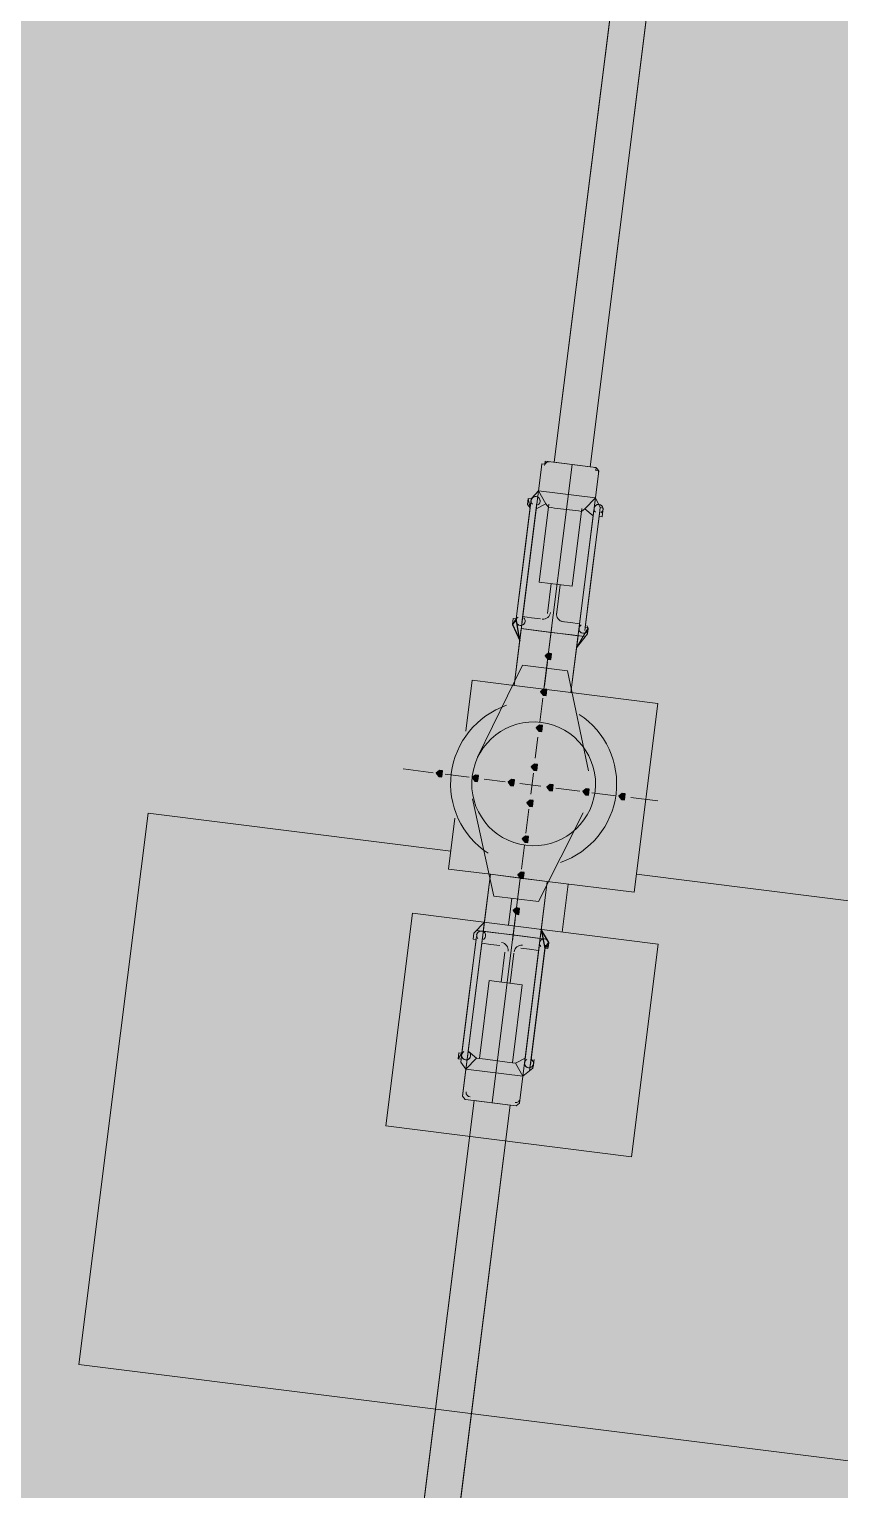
# Model space of a CAD drawing. Header units: metres. Extents: x -4 to 509425, y 7549 to 4732445.
# Drawn here: x 476038.163 to 476040.436, y 4719736.503 to 4719740.598 of the extents above; entities that cross this region are included whole.
import ezdxf

# ---------------------------------------------------------------- set-up
doc = ezdxf.new("R2010")
doc.units = ezdxf.units.M
doc.header["$LTSCALE"] = 0.01
doc.header["$MEASUREMENT"] = 0
doc.layers.get('0').update_dxf_attribs({"lineweight": 0})
doc.layers.add('_SUBESTACIÓN', color=1, linetype='Continuous')
doc.layers.add('SUBESTACION LA VID', color=253, linetype='Continuous')

# ---------------------------------------------------------------- blocks, each defined once
blk = doc.blocks.new('A$Cfff6051d')
at = {"layer": 'SUBESTACION LA VID', "transparency": 33554687}
h = blk.add_hatch(color=256, dxfattribs=at)
h.dxf.hatch_style = 2
h.paths.add_polyline_path([(476039.6263, 4719738.8385), (476039.6274, 4719738.8469), (476039.619, 4719738.8479), (476039.6095, 4719738.8406), (476039.6169, 4719738.8311), (476039.6253, 4719738.8301)])
h = blk.add_hatch(color=256, dxfattribs=at)
h.dxf.hatch_style = 2
h.paths.add_polyline_path([(476039.6137, 4719738.7377), (476039.6148, 4719738.7461), (476039.6064, 4719738.7471), (476039.5969, 4719738.7398), (476039.6043, 4719738.7303), (476039.6127, 4719738.7293)])
h = blk.add_hatch(color=256, dxfattribs=at)
h.dxf.hatch_style = 2
h.paths.add_polyline_path([(476039.6011, 4719738.6368), (476039.6021, 4719738.6452), (476039.5937, 4719738.6463), (476039.5843, 4719738.639), (476039.5916, 4719738.6295), (476039.6, 4719738.6284)])
h = blk.add_hatch(color=256, dxfattribs=at)
h.dxf.hatch_style = 2
h.paths.add_polyline_path([(476039.3207, 4719738.5099), (476039.3217, 4719738.5183), (476039.3133, 4719738.5193), (476039.3039, 4719738.512), (476039.3112, 4719738.5025), (476039.3196, 4719738.5015)])
h = blk.add_hatch(color=256, dxfattribs=at)
h.dxf.hatch_style = 2
h.paths.add_polyline_path([(476039.4215, 4719738.4972), (476039.4225, 4719738.5057), (476039.4141, 4719738.5067), (476039.4047, 4719738.4994), (476039.412, 4719738.4899), (476039.4204, 4719738.4888)])
h = blk.add_hatch(color=256, dxfattribs=at)
h.dxf.hatch_style = 2
h.paths.add_polyline_path([(476039.5874, 4719738.5276), (476039.5884, 4719738.536), (476039.58, 4719738.5371), (476039.5706, 4719738.5297), (476039.5779, 4719738.5203), (476039.5863, 4719738.5192)])
h = blk.add_hatch(color=256, dxfattribs=at)
h.dxf.hatch_style = 2
h.paths.add_polyline_path([(476039.5223, 4719738.4846), (476039.5233, 4719738.493), (476039.5149, 4719738.4941), (476039.5055, 4719738.4867), (476039.5128, 4719738.4773), (476039.5212, 4719738.4762)])
h = blk.add_hatch(color=256, dxfattribs=at)
h.dxf.hatch_style = 2
h.paths.add_polyline_path([(476039.6315, 4719738.4709), (476039.6325, 4719738.4793), (476039.6241, 4719738.4804), (476039.6147, 4719738.473), (476039.622, 4719738.4636), (476039.6304, 4719738.4625)])
h = blk.add_hatch(color=256, dxfattribs=at)
h.dxf.hatch_style = 2
h.paths.add_polyline_path([(476039.7323, 4719738.4583), (476039.7333, 4719738.4667), (476039.7249, 4719738.4677), (476039.7155, 4719738.4604), (476039.7228, 4719738.4509), (476039.7312, 4719738.4499)])
h = blk.add_hatch(color=256, dxfattribs=at)
h.dxf.hatch_style = 2
h.paths.add_polyline_path([(476039.5747, 4719738.4268), (476039.5758, 4719738.4352), (476039.5674, 4719738.4363), (476039.5579, 4719738.4289), (476039.5653, 4719738.4195), (476039.5737, 4719738.4184)])
h = blk.add_hatch(color=256, dxfattribs=at)
h.dxf.hatch_style = 2
h.paths.add_polyline_path([(476039.8331, 4719738.4456), (476039.8341, 4719738.454), (476039.8257, 4719738.4551), (476039.8163, 4719738.4477), (476039.8236, 4719738.4383), (476039.832, 4719738.4372)])
h = blk.add_hatch(color=256, dxfattribs=at)
h.dxf.hatch_style = 2
h.paths.add_polyline_path([(476039.5621, 4719738.326), (476039.5632, 4719738.3344), (476039.5548, 4719738.3355), (476039.5453, 4719738.3281), (476039.5527, 4719738.3187), (476039.5611, 4719738.3176)])
h = blk.add_hatch(color=256, dxfattribs=at)
h.dxf.hatch_style = 2
h.paths.add_polyline_path([(476039.5495, 4719738.2252), (476039.5505, 4719738.2336), (476039.5421, 4719738.2347), (476039.5327, 4719738.2273), (476039.54, 4719738.2179), (476039.5484, 4719738.2168)])
h = blk.add_hatch(color=256, dxfattribs=at)
h.dxf.hatch_style = 2
h.paths.add_polyline_path([(476039.5368, 4719738.1244), (476039.5379, 4719738.1328), (476039.5295, 4719738.1339), (476039.52, 4719738.1265), (476039.5274, 4719738.1171), (476039.5358, 4719738.116)])
at = {"layer": 'SUBESTACION LA VID', "lineweight": 15}
for p, q in [((476039.6349, 4719739.3834), (476040.0046, 4719742.332)), ((476039.7357, 4719739.3708), (476040.1054, 4719742.3193)), ((476039.7441, 4719739.3698), (476039.6181, 4719739.3856)), ((476039.7641, 4719739.2563), (476039.7504, 4719739.2836)), ((476039.5277, 4719738.9362), (476039.5698, 4719739.2722)), ((476039.5866, 4719739.2701), (476039.5445, 4719738.934)), ((476039.5845, 4719739.2533), (476039.6118, 4719739.2669)), ((476039.7462, 4719739.25), (476039.7041, 4719738.914)), ((476039.7209, 4719738.9119), (476039.763, 4719739.2479)), ((476039.7441, 4719739.2332), (476039.721, 4719739.2532)), ((476039.6159, 4719738.9592), (476039.6264, 4719739.0432)), ((476039.6411, 4719738.9561), (476039.6516, 4719739.0401)), ((476039.5182, 4719738.9288), (476039.5382, 4719738.8836)), ((476039.6285, 4719738.9235), (476039.6211, 4719738.8647)), ((476039.7282, 4719738.9025), (476039.6978, 4719738.8636)), ((476039.5465, 4719738.8143), (476039.4204, 4719738.5571)), ((476039.6725, 4719738.7985), (476039.5465, 4719738.8143)), ((476039.6158, 4719738.8227), (476039.6074, 4719738.7555)), ((476039.6725, 4719738.7985), (476039.7312, 4719738.5181)), ((476039.6032, 4719738.7219), (476039.5948, 4719738.6547)), ((476039.5895, 4719738.6127), (476039.5821, 4719738.5539)), ((476039.2954, 4719738.513), (476039.2114, 4719738.5236)), ((476039.3963, 4719738.5004), (476039.3291, 4719738.5088)), ((476039.5769, 4719738.5119), (476039.5695, 4719738.4531)), ((476039.4971, 4719738.4878), (476039.4383, 4719738.4951)), ((476039.5979, 4719738.4751), (476039.5391, 4719738.4825)), ((476039.7071, 4719738.4614), (476039.6399, 4719738.4699)), ((476039.4654, 4719738.1675), (476039.4057, 4719738.4395)), ((476039.8079, 4719738.4488), (476039.7407, 4719738.4572)), ((476039.9255, 4719738.4341), (476039.8499, 4719738.4435)), ((476039.5642, 4719738.4111), (476039.5558, 4719738.3439)), ((476039.5914, 4719738.1517), (476039.7165, 4719738.4005)), ((476039.5516, 4719738.3103), (476039.5432, 4719738.2431)), ((476039.5379, 4719738.2011), (476039.5305, 4719738.1423)), ((476039.6576, 4719738.0666), (476039.6744, 4719738.201)), ((476039.5914, 4719738.1517), (476039.4654, 4719738.1675)), ((476039.5064, 4719738.0856), (476039.5158, 4719738.1612)), ((476039.4097, 4719738.0636), (476039.4392, 4719738.094)), ((476039.5253, 4719738.1003), (476039.5179, 4719738.0415)), ((476039.4171, 4719738.0541), (476039.375, 4719737.7181)), ((476039.3918, 4719737.716), (476039.4339, 4719738.052)), ((476039.6198, 4719738.0372), (476039.5988, 4719738.074)), ((476039.5514, 4719737.696), (476039.5935, 4719738.032)), ((476039.6103, 4719738.0299), (476039.5682, 4719737.6939)), ((476039.4969, 4719738.01), (476039.4864, 4719737.926)), ((476039.5221, 4719738.0068), (476039.5116, 4719737.9228)), ((476039.3939, 4719737.7328), (476039.417, 4719737.7128)), ((476039.3729, 4719737.7013), (476039.3876, 4719737.6824)), ((476039.5535, 4719737.7128), (476039.5262, 4719737.6991)), ((476038.7398, 4719732.2432), (476039.4106, 4719737.5942)), ((476038.8406, 4719732.2305), (476039.5114, 4719737.5815)), ((476039.3938, 4719737.5963), (476039.5198, 4719737.5805))]:
    blk.add_line(p, q, dxfattribs=at)
at = {"layer": 'SUBESTACION LA VID', "lineweight": 0}
for p, q in [((476039.5382, 4719738.8836), (476039.5992, 4719739.3709)), ((476039.6349, 4719739.3834), (476039.7357, 4719739.3708)), ((476039.5603, 4719739.2648), (476039.5624, 4719739.2816)), ((476039.5677, 4719739.2554), (476039.5624, 4719739.2816)), ((476039.5614, 4719739.2732), (476039.5614, 4719739.2732)), ((476039.7609, 4719739.2311), (476039.7641, 4719739.2563)), ((476039.7693, 4719739.2301), (476039.7725, 4719739.2553)), ((476039.7704, 4719739.2385), (476039.7725, 4719739.2553)), ((476039.7704, 4719739.2385), (476039.7714, 4719739.2469)), ((476039.7704, 4719739.2385), (476039.7714, 4719739.2469)), ((476039.5182, 4719738.9288), (476039.5203, 4719738.9456)), ((476039.5182, 4719738.9288), (476039.5287, 4719738.9446)), ((476039.5182, 4719738.9288), (476039.5193, 4719738.9372)), ((476039.6978, 4719738.8636), (476039.7303, 4719738.9193)), ((476039.7282, 4719738.9025), (476039.7303, 4719738.9193)), ((476039.7282, 4719738.9025), (476039.7293, 4719738.9109)), ((476039.4097, 4719738.0636), (476039.4076, 4719738.0468)), ((476039.4097, 4719738.0636), (476039.4087, 4719738.0552)), ((476039.5988, 4719738.074), (476039.5387, 4719737.5952)), ((476039.6198, 4719738.0372), (476039.6176, 4719738.0204)), ((476039.6198, 4719738.0372), (476039.6176, 4719738.0204)), ((476039.6198, 4719738.0372), (476039.6187, 4719738.0288)), ((476039.3676, 4719737.7276), (476039.3655, 4719737.7108)), ((476039.3676, 4719737.7276), (476039.3655, 4719737.7108)), ((476039.3676, 4719737.7276), (476039.3666, 4719737.7192)), ((476039.3771, 4719737.7349), (476039.3739, 4719737.7097)), ((476039.3771, 4719737.7349), (476039.3739, 4719737.7097)), ((476039.5703, 4719737.7107), (476039.5671, 4719737.6855)), ((476039.5787, 4719737.7096), (476039.5755, 4719737.6844)), ((476039.5776, 4719737.7012), (476039.5755, 4719737.6844)), ((476039.5776, 4719737.7012), (476039.5755, 4719737.6844)), ((476039.5766, 4719737.6928), (476039.5755, 4719737.6844))]:
    blk.add_line(p, q, dxfattribs=at)
at = {"layer": 'SUBESTACION LA VID', "lineweight": 15}
for points in [[(476039.6349, 4719739.3834), (476039.7357, 4719739.3708), (476040.1054, 4719742.3193), (476040.0046, 4719742.332), (476039.6349, 4719739.3834)], [(476039.6853, 4719739.3771), (476039.6181, 4719739.3856), (476039.6097, 4719739.3866), (476039.6087, 4719739.3782), (476039.6003, 4719739.3793), (476039.5992, 4719739.3709), (476039.5908, 4719739.3037), (476039.5708, 4719739.2806), (476039.5624, 4719739.2816), (476039.5614, 4719739.2732), (476039.5603, 4719739.2648), (476039.5677, 4719739.2554), (476039.5487, 4719739.1042), (476039.5287, 4719738.9446), (476039.5203, 4719738.9456), (476039.5193, 4719738.9372), (476039.5182, 4719738.9288), (476039.5382, 4719738.8836), (476039.5224, 4719738.7576), (476039.6064, 4719738.7471), (476039.6853, 4719739.3771)], [(476039.5992, 4719739.3709), (476039.5908, 4719739.3037), (476039.7504, 4719739.2836), (476039.7588, 4719739.3509)], [(476039.6853, 4719739.3771), (476039.7441, 4719739.3698), (476039.7525, 4719739.3687), (476039.7515, 4719739.3603), (476039.7599, 4719739.3593), (476039.7588, 4719739.3509), (476039.7504, 4719739.2836), (476039.7641, 4719739.2563), (476039.7725, 4719739.2553), (476039.7714, 4719739.2469), (476039.7704, 4719739.2385), (476039.7693, 4719739.2301), (476039.7609, 4719739.2311), (476039.7419, 4719739.0799), (476039.7219, 4719738.9203), (476039.7303, 4719738.9193), (476039.7293, 4719738.9109), (476039.7282, 4719738.9025), (476039.6978, 4719738.8636), (476039.682, 4719738.7376), (476039.6064, 4719738.7471), (476039.6853, 4719739.3771)], [(476039.7504, 4719739.2836), (476039.721, 4719739.2532), (476039.7116, 4719739.2459), (476039.7032, 4719739.2469), (476039.6696, 4719739.2511), (476039.636, 4719739.2553), (476039.6276, 4719739.2564), (476039.6192, 4719739.2574), (476039.6118, 4719739.2669), (476039.5908, 4719739.3037), (476039.5708, 4719739.2806)], [(476039.7126, 4719739.2543), (476039.6852, 4719739.0359), (476039.5928, 4719739.0474), (476039.6202, 4719739.2658)], [(476039.682, 4719738.7376), (476039.702, 4719738.8972), (476039.5424, 4719738.9172), (476039.5224, 4719738.7576), (476039.682, 4719738.7376)], [(476039.5424, 4719738.9172), (476039.576, 4719738.913), (476039.6264, 4719738.9067)], [(476039.5466, 4719738.9508), (476039.5718, 4719738.9477), (476039.597, 4719738.9445)], [(476039.7062, 4719738.9308), (476039.681, 4719738.934), (476039.6558, 4719738.9372)], [(476039.7188, 4719738.8951), (476039.6852, 4719738.8993), (476039.6264, 4719738.9067)], [(476039.3869, 4719738.6296), (476039.4048, 4719738.7724), (476039.5224, 4719738.7576)], [(476039.682, 4719738.7376), (476039.9256, 4719738.7071), (476039.8592, 4719738.1779), (476039.6156, 4719738.2084)], [(476039.8655, 4719738.2283), (476040.714, 4719738.1219), (476040.5202, 4719736.5762), (476038.3025, 4719736.8543), (476038.4963, 4719738.3999), (476039.3447, 4719738.2936)], [(476039.456, 4719738.2284), (476039.3384, 4719738.2432), (476039.3563, 4719738.386)], [(476039.461, 4719737.5879), (476039.3938, 4719737.5963), (476039.3854, 4719737.5973), (476039.3781, 4719737.6068), (476039.3791, 4719737.6152), (476039.3876, 4719737.6824), (476039.3729, 4719737.7013), (476039.3739, 4719737.7097), (476039.3655, 4719737.7108), (476039.3666, 4719737.7192), (476039.3676, 4719737.7276), (476039.376, 4719737.7265), (476039.3771, 4719737.7349), (476039.396, 4719737.8861), (476039.416, 4719738.0457), (476039.4076, 4719738.0468), (476039.4087, 4719738.0552), (476039.4097, 4719738.0636), (476039.4392, 4719738.094), (476039.456, 4719738.2284), (476039.54, 4719738.2179), (476039.461, 4719737.5879)], [(476039.456, 4719738.2284), (476039.436, 4719738.0688), (476039.5956, 4719738.0488), (476039.6156, 4719738.2084), (476039.456, 4719738.2284)], [(476039.461, 4719737.5879), (476039.5198, 4719737.5805), (476039.5282, 4719737.5794), (476039.5377, 4719737.5868), (476039.5387, 4719737.5952), (476039.5472, 4719737.6624), (476039.5661, 4719737.6771), (476039.5755, 4719737.6844), (476039.5766, 4719737.6928), (476039.5776, 4719737.7012), (476039.5703, 4719737.7107), (476039.5892, 4719737.8619), (476039.6092, 4719738.0215), (476039.6176, 4719738.0204), (476039.6187, 4719738.0288), (476039.6198, 4719738.0372), (476039.5988, 4719738.074), (476039.6156, 4719738.2084), (476039.54, 4719738.2179), (476039.461, 4719737.5879)], [(476039.8516, 4719737.4365), (476039.1628, 4719737.5229), (476039.2375, 4719738.1193), (476039.9264, 4719738.0329), (476039.8516, 4719737.4365)], [(476039.4192, 4719738.0709), (476039.4612, 4719738.0656), (476039.5116, 4719738.0593)], [(476039.604, 4719738.0477), (476039.562, 4719738.053), (476039.5116, 4719738.0593)], [(476039.4318, 4719738.0352), (476039.457, 4719738.032), (476039.4822, 4719738.0289)], [(476039.5914, 4719738.0152), (476039.5662, 4719738.0184), (476039.541, 4719738.0215)], [(476039.4254, 4719737.7118), (476039.4528, 4719737.9302), (476039.5452, 4719737.9186), (476039.5178, 4719737.7002)], [(476039.3876, 4719737.6824), (476039.417, 4719737.7128), (476039.4254, 4719737.7118), (476039.4338, 4719737.7107), (476039.4422, 4719737.7097), (476039.4758, 4719737.7055), (476039.5094, 4719737.7012), (476039.5178, 4719737.7002), (476039.5262, 4719737.6991), (476039.5472, 4719737.6624), (476039.5661, 4719737.6771)], [(476039.5387, 4719737.5952), (476039.5472, 4719737.6624), (476039.3876, 4719737.6824), (476039.3791, 4719737.6152)], [(476038.7398, 4719732.2432), (476038.8406, 4719732.2305), (476039.5114, 4719737.5815), (476039.4106, 4719737.5942), (476038.7398, 4719732.2432)]]:
    blk.add_lwpolyline(points, dxfattribs=at)
at = {"layer": 'SUBESTACION LA VID', "lineweight": 0}
for points in [[(476039.5224, 4719738.7576), (476039.5992, 4719739.3709), (476039.5382, 4719738.8836)], [(476039.682, 4719738.7376), (476039.7588, 4719739.3509), (476039.6978, 4719738.8636), (476039.7588, 4719739.3509)], [(476039.5677, 4719739.2554), (476039.5708, 4719739.2806), (476039.5287, 4719738.9446)], [(476039.5487, 4719739.1042), (476039.5708, 4719739.2806), (476039.5677, 4719739.2554)], [(476039.5603, 4719739.2648), (476039.5614, 4719739.2732), (476039.5603, 4719739.2648), (476039.5624, 4719739.2816)], [(476039.7693, 4719739.2301), (476039.7725, 4719739.2553), (476039.7704, 4719739.2385), (476039.7725, 4719739.2553)], [(476039.5193, 4719738.9372), (476039.5182, 4719738.9288), (476039.5203, 4719738.9456)], [(476039.5182, 4719738.9288), (476039.5193, 4719738.9372), (476039.5182, 4719738.9288)], [(476039.6978, 4719738.8636), (476039.7303, 4719738.9193), (476039.6978, 4719738.8636)], [(476039.7303, 4719738.9193), (476039.7282, 4719738.9025), (476039.7293, 4719738.9109), (476039.7282, 4719738.9025)], [(476039.456, 4719738.2284), (476039.3781, 4719737.6068), (476039.4392, 4719738.094), (476039.3791, 4719737.6152)], [(476039.6156, 4719738.2084), (476039.5377, 4719737.5868), (476039.5988, 4719738.074)], [(476039.4076, 4719738.0468), (476039.4097, 4719738.0636), (476039.4087, 4719738.0552), (476039.4097, 4719738.0636)], [(476039.6092, 4719738.0215), (476039.5661, 4719737.6771), (476039.5892, 4719737.8619)], [(476039.6187, 4719738.0288), (476039.6198, 4719738.0372), (476039.6176, 4719738.0204)], [(476039.6198, 4719738.0372), (476039.6187, 4719738.0288), (476039.6198, 4719738.0372)], [(476039.376, 4719737.7265), (476039.3655, 4719737.7108), (476039.3676, 4719737.7276), (476039.3655, 4719737.7108)], [(476039.5776, 4719737.7012), (476039.5755, 4719737.6844), (476039.5776, 4719737.7012), (476039.5755, 4719737.6844)]]:
    blk.add_lwpolyline(points, dxfattribs=at)
at = {"layer": 'SUBESTACION LA VID'}
for points in [[(476039.6263, 4719738.8385), (476039.6274, 4719738.8469), (476039.619, 4719738.8479), (476039.6095, 4719738.8406), (476039.6169, 4719738.8311), (476039.6253, 4719738.8301)], [(476039.6137, 4719738.7377), (476039.6148, 4719738.7461), (476039.6064, 4719738.7471), (476039.5969, 4719738.7398), (476039.6043, 4719738.7303), (476039.6127, 4719738.7293)], [(476039.6011, 4719738.6368), (476039.6021, 4719738.6452), (476039.5937, 4719738.6463), (476039.5843, 4719738.639), (476039.5916, 4719738.6295), (476039.6, 4719738.6284)], [(476039.3207, 4719738.5099), (476039.3217, 4719738.5183), (476039.3133, 4719738.5193), (476039.3039, 4719738.512), (476039.3112, 4719738.5025), (476039.3196, 4719738.5015)], [(476039.4215, 4719738.4972), (476039.4225, 4719738.5057), (476039.4141, 4719738.5067), (476039.4047, 4719738.4994), (476039.412, 4719738.4899), (476039.4204, 4719738.4888)], [(476039.5874, 4719738.5276), (476039.5884, 4719738.536), (476039.58, 4719738.5371), (476039.5706, 4719738.5297), (476039.5779, 4719738.5203), (476039.5863, 4719738.5192)], [(476039.5223, 4719738.4846), (476039.5233, 4719738.493), (476039.5149, 4719738.4941), (476039.5055, 4719738.4867), (476039.5128, 4719738.4773), (476039.5212, 4719738.4762)], [(476039.6315, 4719738.4709), (476039.6325, 4719738.4793), (476039.6241, 4719738.4804), (476039.6147, 4719738.473), (476039.622, 4719738.4636), (476039.6304, 4719738.4625)], [(476039.7323, 4719738.4583), (476039.7333, 4719738.4667), (476039.7249, 4719738.4677), (476039.7155, 4719738.4604), (476039.7228, 4719738.4509), (476039.7312, 4719738.4499)], [(476039.5747, 4719738.4268), (476039.5758, 4719738.4352), (476039.5674, 4719738.4363), (476039.5579, 4719738.4289), (476039.5653, 4719738.4195), (476039.5737, 4719738.4184)], [(476039.8331, 4719738.4456), (476039.8341, 4719738.454), (476039.8257, 4719738.4551), (476039.8163, 4719738.4477), (476039.8236, 4719738.4383), (476039.832, 4719738.4372)], [(476039.5621, 4719738.326), (476039.5632, 4719738.3344), (476039.5548, 4719738.3355), (476039.5453, 4719738.3281), (476039.5527, 4719738.3187), (476039.5611, 4719738.3176)], [(476039.5495, 4719738.2252), (476039.5505, 4719738.2336), (476039.5421, 4719738.2347), (476039.5327, 4719738.2273), (476039.54, 4719738.2179), (476039.5484, 4719738.2168)], [(476039.5368, 4719738.1244), (476039.5379, 4719738.1328), (476039.5295, 4719738.1339), (476039.52, 4719738.1265), (476039.5274, 4719738.1171), (476039.5358, 4719738.116)]]:
    blk.add_lwpolyline(points, close=True, dxfattribs=at)
at = {"layer": 'SUBESTACION LA VID', "lineweight": 0}
for points in [[(476039.6263, 4719738.8385), (476039.6274, 4719738.8469), (476039.619, 4719738.8479), (476039.6095, 4719738.8406), (476039.6169, 4719738.8311), (476039.6253, 4719738.8301)], [(476039.6137, 4719738.7377), (476039.6148, 4719738.7461), (476039.6064, 4719738.7471), (476039.5969, 4719738.7398), (476039.6043, 4719738.7303), (476039.6127, 4719738.7293)], [(476039.6011, 4719738.6368), (476039.6021, 4719738.6452), (476039.5937, 4719738.6463), (476039.5843, 4719738.639), (476039.5916, 4719738.6295), (476039.6, 4719738.6284)], [(476039.3207, 4719738.5099), (476039.3217, 4719738.5183), (476039.3133, 4719738.5193), (476039.3039, 4719738.512), (476039.3112, 4719738.5025), (476039.3196, 4719738.5015)], [(476039.4215, 4719738.4972), (476039.4225, 4719738.5057), (476039.4141, 4719738.5067), (476039.4047, 4719738.4994), (476039.412, 4719738.4899), (476039.4204, 4719738.4888)], [(476039.5874, 4719738.5276), (476039.5884, 4719738.536), (476039.58, 4719738.5371), (476039.5706, 4719738.5297), (476039.5779, 4719738.5203), (476039.5863, 4719738.5192)], [(476039.5223, 4719738.4846), (476039.5233, 4719738.493), (476039.5149, 4719738.4941), (476039.5055, 4719738.4867), (476039.5128, 4719738.4773), (476039.5212, 4719738.4762)], [(476039.6315, 4719738.4709), (476039.6325, 4719738.4793), (476039.6241, 4719738.4804), (476039.6147, 4719738.473), (476039.622, 4719738.4636), (476039.6304, 4719738.4625)], [(476039.7323, 4719738.4583), (476039.7333, 4719738.4667), (476039.7249, 4719738.4677), (476039.7155, 4719738.4604), (476039.7228, 4719738.4509), (476039.7312, 4719738.4499)], [(476039.5747, 4719738.4268), (476039.5758, 4719738.4352), (476039.5674, 4719738.4363), (476039.5579, 4719738.4289), (476039.5653, 4719738.4195), (476039.5737, 4719738.4184)], [(476039.8331, 4719738.4456), (476039.8341, 4719738.454), (476039.8257, 4719738.4551), (476039.8163, 4719738.4477), (476039.8236, 4719738.4383), (476039.832, 4719738.4372)], [(476039.5621, 4719738.326), (476039.5632, 4719738.3344), (476039.5548, 4719738.3355), (476039.5453, 4719738.3281), (476039.5527, 4719738.3187), (476039.5611, 4719738.3176)], [(476039.5495, 4719738.2252), (476039.5505, 4719738.2336), (476039.5421, 4719738.2347), (476039.5327, 4719738.2273), (476039.54, 4719738.2179), (476039.5484, 4719738.2168)], [(476039.5368, 4719738.1244), (476039.5379, 4719738.1328), (476039.5295, 4719738.1339), (476039.52, 4719738.1265), (476039.5274, 4719738.1171), (476039.5358, 4719738.116)]]:
    blk.add_lwpolyline(points, close=True, dxfattribs=at)
at = {"layer": 'SUBESTACION LA VID', "lineweight": 15}
for points, knots in [([(476039.6223, 4719739.385), (476039.619, 4719739.3854), (476039.6156, 4719739.3845), (476039.613, 4719739.3825), (476039.6103, 4719739.3804), (476039.6086, 4719739.3773), (476039.6082, 4719739.374)], [0, 0, 0, 0, 1, 1, 1, 2, 2, 2, 2]), ([(476039.5845, 4719739.2874), (476039.5791, 4719739.2881), (476039.5739, 4719739.2852), (476039.5715, 4719739.2803), (476039.5691, 4719739.2754), (476039.5701, 4719739.2695), (476039.574, 4719739.2657)], [0, 0, 0, 0, 1, 1, 1, 2, 2, 2, 2]), ([(476039.5955, 4719739.2732), (476039.5964, 4719739.2802), (476039.5915, 4719739.2865), (476039.5845, 4719739.2874), (476039.5775, 4719739.2883), (476039.5712, 4719739.2833), (476039.5703, 4719739.2764)], [0, 0, 0, 0, 1, 1, 1, 2, 2, 2, 2]), ([(476039.5893, 4719739.2638), (476039.594, 4719739.2665), (476039.5965, 4719739.272), (476039.5954, 4719739.2773), (476039.5943, 4719739.2827), (476039.5899, 4719739.2867), (476039.5845, 4719739.2874)], [0, 0, 0, 0, 1, 1, 1, 2, 2, 2, 2]), ([(476039.7609, 4719739.2653), (476039.7555, 4719739.2659), (476039.7503, 4719739.2631), (476039.7479, 4719739.2582), (476039.7455, 4719739.2533), (476039.7465, 4719739.2474), (476039.7504, 4719739.2436)], [0, 0, 0, 0, 1, 1, 1, 2, 2, 2, 2]), ([(476039.7719, 4719739.2511), (476039.7728, 4719739.258), (476039.7679, 4719739.2644), (476039.7609, 4719739.2653), (476039.7539, 4719739.2661), (476039.7476, 4719739.2612), (476039.7467, 4719739.2542)], [0, 0, 0, 0, 1, 1, 1, 2, 2, 2, 2]), ([(476039.7657, 4719739.2417), (476039.7704, 4719739.2444), (476039.7729, 4719739.2499), (476039.7718, 4719739.2552), (476039.7707, 4719739.2605), (476039.7663, 4719739.2646), (476039.7609, 4719739.2653)], [0, 0, 0, 0, 1, 1, 1, 2, 2, 2, 2]), ([(476039.5344, 4719738.9497), (476039.5297, 4719738.947), (476039.5273, 4719738.9416), (476039.5283, 4719738.9362), (476039.5294, 4719738.9309), (476039.5338, 4719738.9268), (476039.5392, 4719738.9262)], [0, 0, 0, 0, 1, 1, 1, 2, 2, 2, 2]), ([(476039.5282, 4719738.9404), (476039.5273, 4719738.9334), (476039.5323, 4719738.927), (476039.5392, 4719738.9262), (476039.5462, 4719738.9253), (476039.5525, 4719738.9302), (476039.5534, 4719738.9372)], [0, 0, 0, 0, 1, 1, 1, 2, 2, 2, 2]), ([(476039.5392, 4719738.9262), (476039.5446, 4719738.9255), (476039.5499, 4719738.9283), (476039.5522, 4719738.9332), (476039.5546, 4719738.9381), (476039.5536, 4719738.944), (476039.5497, 4719738.9478)], [0, 0, 0, 0, 1, 1, 1, 2, 2, 2, 2]), ([(476039.7108, 4719738.9276), (476039.7061, 4719738.9249), (476039.7037, 4719738.9194), (476039.7048, 4719738.9141), (476039.7058, 4719738.9088), (476039.7102, 4719738.9047), (476039.7156, 4719738.9041)], [0, 0, 0, 0, 1, 1, 1, 2, 2, 2, 2]), ([(476039.7046, 4719738.9182), (476039.7037, 4719738.9113), (476039.7087, 4719738.9049), (476039.7156, 4719738.9041), (476039.7226, 4719738.9032), (476039.7289, 4719738.9081), (476039.7298, 4719738.9151)], [0, 0, 0, 0, 1, 1, 1, 2, 2, 2, 2]), ([(476039.7156, 4719738.9041), (476039.721, 4719738.9034), (476039.7263, 4719738.9062), (476039.7286, 4719738.9111), (476039.731, 4719738.916), (476039.73, 4719738.9219), (476039.7261, 4719738.9257)], [0, 0, 0, 0, 1, 1, 1, 2, 2, 2, 2]), ([(476039.5017, 4719738.7021), (476039.4177, 4719738.6733), (476039.3574, 4719738.5991), (476039.3464, 4719738.5109), (476039.3353, 4719738.4228), (476039.3754, 4719738.336), (476039.4497, 4719738.2873)], [0, 0, 0, 0, 1, 1, 1, 2, 2, 2, 2]), ([(476039.4052, 4719738.5036), (476039.3933, 4719738.4084), (476039.4607, 4719738.3217), (476039.5558, 4719738.3098), (476039.6509, 4719738.2978), (476039.7377, 4719738.3653), (476039.7496, 4719738.4604), (476039.7615, 4719738.5555), (476039.6941, 4719738.6422), (476039.599, 4719738.6542), (476039.5039, 4719738.6661), (476039.4171, 4719738.5987), (476039.4052, 4719738.5036)], [0, 0, 0, 0, 1, 1, 1, 2, 2, 2, 3, 3, 3, 4, 4, 4, 4]), ([(476039.6531, 4719738.2618), (476039.7371, 4719738.2907), (476039.7973, 4719738.3649), (476039.8084, 4719738.453), (476039.8194, 4719738.5412), (476039.7794, 4719738.6279), (476039.7051, 4719738.6766)], [0, 0, 0, 0, 1, 1, 1, 2, 2, 2, 2]), ([(476039.4318, 4719738.0693), (476039.4264, 4719738.07), (476039.4212, 4719738.0672), (476039.4188, 4719738.0623), (476039.4164, 4719738.0574), (476039.4174, 4719738.0515), (476039.4213, 4719738.0477)], [0, 0, 0, 0, 1, 1, 1, 2, 2, 2, 2]), ([(476039.4428, 4719738.0552), (476039.4437, 4719738.0621), (476039.4388, 4719738.0685), (476039.4318, 4719738.0693), (476039.4248, 4719738.0702), (476039.4185, 4719738.0653), (476039.4176, 4719738.0583)], [0, 0, 0, 0, 1, 1, 1, 2, 2, 2, 2]), ([(476039.4366, 4719738.0458), (476039.4413, 4719738.0485), (476039.4437, 4719738.0539), (476039.4427, 4719738.0593), (476039.4416, 4719738.0646), (476039.4372, 4719738.0687), (476039.4318, 4719738.0693)], [0, 0, 0, 0, 1, 1, 1, 2, 2, 2, 2]), ([(476039.6082, 4719738.0472), (476039.6028, 4719738.0479), (476039.5976, 4719738.045), (476039.5952, 4719738.0401), (476039.5928, 4719738.0352), (476039.5938, 4719738.0294), (476039.5977, 4719738.0256)], [0, 0, 0, 0, 1, 1, 1, 2, 2, 2, 2]), ([(476039.6192, 4719738.033), (476039.6201, 4719738.04), (476039.6152, 4719738.0463), (476039.6082, 4719738.0472), (476039.6012, 4719738.0481), (476039.5949, 4719738.0432), (476039.594, 4719738.0362)], [0, 0, 0, 0, 1, 1, 1, 2, 2, 2, 2]), ([(476039.613, 4719738.0236), (476039.6177, 4719738.0264), (476039.6202, 4719738.0318), (476039.6191, 4719738.0372), (476039.618, 4719738.0425), (476039.6136, 4719738.0465), (476039.6082, 4719738.0472)], [0, 0, 0, 0, 1, 1, 1, 2, 2, 2, 2]), ([(476039.3817, 4719737.7317), (476039.377, 4719737.729), (476039.3746, 4719737.7235), (476039.3756, 4719737.7182), (476039.3767, 4719737.7128), (476039.3811, 4719737.7088), (476039.3865, 4719737.7081)], [0, 0, 0, 0, 1, 1, 1, 2, 2, 2, 2]), ([(476039.3865, 4719737.7081), (476039.3919, 4719737.7074), (476039.3971, 4719737.7103), (476039.3995, 4719737.7152), (476039.4019, 4719737.7201), (476039.4009, 4719737.726), (476039.397, 4719737.7298)], [0, 0, 0, 0, 1, 1, 1, 2, 2, 2, 2]), ([(476039.3755, 4719737.7223), (476039.3746, 4719737.7153), (476039.3795, 4719737.709), (476039.3865, 4719737.7081), (476039.3935, 4719737.7072), (476039.3998, 4719737.7122), (476039.4007, 4719737.7191)], [0, 0, 0, 0, 1, 1, 1, 2, 2, 2, 2]), ([(476039.5581, 4719737.7096), (476039.5534, 4719737.7068), (476039.551, 4719737.7014), (476039.552, 4719737.6961), (476039.5531, 4719737.6907), (476039.5575, 4719737.6867), (476039.5629, 4719737.686)], [0, 0, 0, 0, 1, 1, 1, 2, 2, 2, 2]), ([(476039.5519, 4719737.7002), (476039.551, 4719737.6932), (476039.556, 4719737.6869), (476039.5629, 4719737.686), (476039.5699, 4719737.6851), (476039.5762, 4719737.6901), (476039.5771, 4719737.697)], [0, 0, 0, 0, 1, 1, 1, 2, 2, 2, 2]), ([(476039.5629, 4719737.686), (476039.5683, 4719737.6853), (476039.5736, 4719737.6882), (476039.5759, 4719737.6931), (476039.5783, 4719737.698), (476039.5773, 4719737.7038), (476039.5734, 4719737.7077)], [0, 0, 0, 0, 1, 1, 1, 2, 2, 2, 2]), ([(476039.5251, 4719737.5884), (476039.5284, 4719737.5879), (476039.5318, 4719737.5889), (476039.5345, 4719737.5909), (476039.5371, 4719737.593), (476039.5388, 4719737.596), (476039.5393, 4719737.5994)], [0, 0, 0, 0, 1, 1, 1, 2, 2, 2, 2])]:
    blk.add_open_spline(points, degree=3, knots=knots, dxfattribs=at)
for points in [[(476039.7594, 4719739.3551), (476039.7602, 4719739.362), (476039.7553, 4719739.3684), (476039.7484, 4719739.3692)], [(476039.6012, 4719738.944), (476039.6128, 4719738.9425), (476039.6234, 4719738.9508), (476039.6248, 4719738.9624)], [(476039.6416, 4719738.9603), (476039.6402, 4719738.9487), (476039.6484, 4719738.9381), (476039.66, 4719738.9366)], [(476039.5058, 4719738.0131), (476039.5073, 4719738.0247), (476039.499, 4719738.0353), (476039.4874, 4719738.0368)], [(476039.5462, 4719738.0294), (476039.5346, 4719738.0308), (476039.5241, 4719738.0226), (476039.5226, 4719738.011)], [(476039.3881, 4719737.6183), (476039.3872, 4719737.6114), (476039.3921, 4719737.605), (476039.3991, 4719737.6042)]]:
    blk.add_open_spline(points, degree=3, dxfattribs=at)
at = {"layer": 'SUBESTACION LA VID'}
for points in [[(476039.5287, 4719738.9446), (476039.5287, 4719738.9446), (476039.5382, 4719738.8836), (476039.5382, 4719738.8836), (476039.5382, 4719738.8836), (476039.5182, 4719738.9288), (476039.5182, 4719738.9288), (476039.5182, 4719738.9288), (476039.5287, 4719738.9446), (476039.5287, 4719738.9446)], [(476039.6092, 4719738.0215), (476039.6092, 4719738.0215), (476039.5988, 4719738.074), (476039.5988, 4719738.074), (476039.5988, 4719738.074), (476039.6198, 4719738.0372), (476039.6198, 4719738.0372), (476039.6198, 4719738.0372), (476039.6092, 4719738.0215), (476039.6092, 4719738.0215)]]:
    blk.add_open_spline(points, degree=3, knots=[0, 0, 0, 0, 1, 1, 1, 2, 2, 2, 3, 3, 3, 3], dxfattribs=at)
at = {"layer": 'SUBESTACION LA VID', "lineweight": 0}
for points in [[(476039.5287, 4719738.9446), (476039.5287, 4719738.9446), (476039.5382, 4719738.8836), (476039.5382, 4719738.8836), (476039.5382, 4719738.8836), (476039.5182, 4719738.9288), (476039.5182, 4719738.9288), (476039.5182, 4719738.9288), (476039.5287, 4719738.9446), (476039.5287, 4719738.9446)], [(476039.6092, 4719738.0215), (476039.6092, 4719738.0215), (476039.5988, 4719738.074), (476039.5988, 4719738.074), (476039.5988, 4719738.074), (476039.6198, 4719738.0372), (476039.6198, 4719738.0372), (476039.6198, 4719738.0372), (476039.6092, 4719738.0215), (476039.6092, 4719738.0215)]]:
    blk.add_open_spline(points, degree=3, knots=[0, 0, 0, 0, 1, 1, 1, 2, 2, 2, 3, 3, 3, 3], dxfattribs=at)

msp = doc.modelspace()

# ---------------------------------------------------------------- hatches: boundary and pattern name
at = {"layer": '_SUBESTACIÓN', "transparency": 33554559}
h = msp.add_hatch(color=1, dxfattribs=at)
h.dxf.hatch_style = 1
h.paths.add_polyline_path([(475968.6399, 4719805.825), (476089.9386, 4719790.615), (476078.1686, 4719696.74), (475956.8686, 4719711.9502)])

# ---------------------------------------------------------------- block references
at = {"linetype": 'Continuous'}
msp.add_blockref('A$Cfff6051d', (0, 0), dxfattribs=at)

doc.saveas('drawing.dxf')
